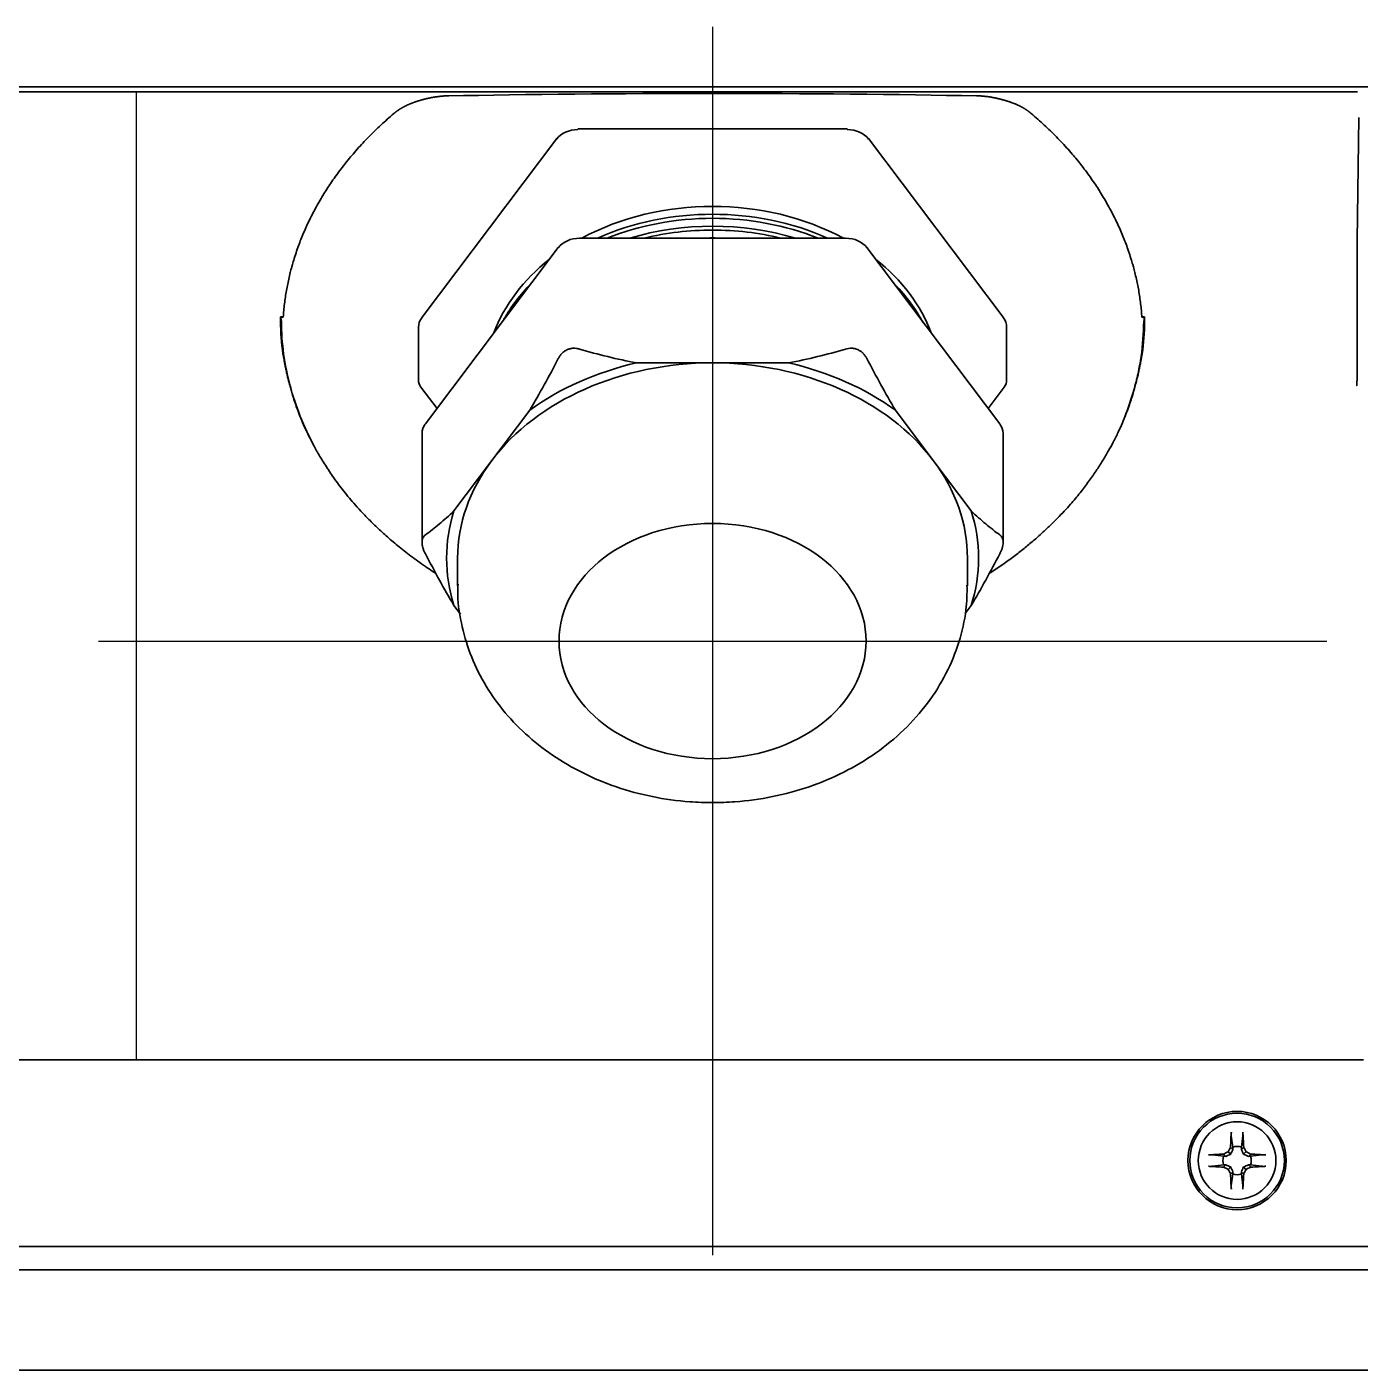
# Model space of a CAD drawing. Header units: inches. Extents: x 90 to 4162, y -443 to 3471.
# Drawn here: x 204.9 to 313.4, y 1241.9 to 1351.2 of the extents above; entities that cross this region are included whole.
import ezdxf

# ---------------------------------------------------------------- set-up
doc = ezdxf.new("R2010")
doc.units = ezdxf.units.IN
doc.layers.add('1', color=7, linetype='Continuous', true_color=0xffffff)

msp = doc.modelspace()

# ---------------------------------------------------------------- linework, layer by layer
at = {"color": 1}
for p, q in [((260.67, 1351.25), (260.67, 1251.25)), ((210.67, 1301.25), (310.67, 1301.25))]:
    msp.add_line(p, q, dxfattribs=at)
msp.add_line((213.78, 1267.24), (213.78, 1345.96))
at = {"layer": '1', "color": 7, "linetype": 'Continuous', "lineweight": 35}
for p, q in [((838.73, 1346.36), (92.01, 1346.36)), ((140.55, 1345.96), (313.18, 1345.96)), ((271.64, 1342.94), (249.7, 1342.94)), ((271.64, 1342.88), (271.64, 1342.94)), ((313.29, 1343.87), (313.15, 1333.85)), ((247.99, 1342.17), (237.02, 1327.62)), ((247.99, 1342.17), (247.97, 1342.12)), ((284.33, 1327.62), (273.36, 1342.17)), ((273.37, 1342.12), (273.36, 1342.17)), ((271.5, 1334.05), (249.85, 1334.05)), ((248.11, 1333.28), (237.29, 1318.92)), ((284.05, 1318.92), (273.23, 1333.28)), ((313.15, 1324.04), (313.15, 1333.85)), ((225.5, 1327.63), (225.5, 1327.26)), ((225.5, 1327.63), (225.72, 1327.63)), ((225.52, 1327.53), (225.5, 1327.63)), ((225.57, 1327.26), (225.52, 1327.53)), ((237.02, 1327.62), (237, 1327.56)), ((284.34, 1327.56), (284.33, 1327.62)), ((295.62, 1327.63), (295.84, 1327.63)), ((295.82, 1327.53), (295.77, 1327.26)), ((295.84, 1327.63), (295.82, 1327.53)), ((295.84, 1327.26), (295.84, 1327.63)), ((236.73, 1326.8), (236.73, 1322.51)), ((284.61, 1322.51), (284.61, 1326.8)), ((260.67, 1323.89), (254.49, 1323.89)), ((266.85, 1323.89), (260.67, 1323.89)), ((236.93, 1321.91), (238.24, 1320.18)), ((283.1, 1320.18), (284.41, 1321.91)), ((245.79, 1320.04), (242.7, 1315.94)), ((278.64, 1315.94), (275.55, 1320.04)), ((237.02, 1318.15), (237.02, 1309.28)), ((284.32, 1309.28), (284.32, 1318.15)), ((242.7, 1315.94), (239.61, 1311.84)), ((281.73, 1311.84), (278.64, 1315.94)), ((239.92, 1308), (239.92, 1305.75)), ((281.42, 1305.75), (281.42, 1308)), ((239.61, 1304.15), (240.14, 1303.45)), ((281.23, 1303.48), (281.73, 1304.15)), ((136.9, 1267.16), (313.67, 1267.16)), ((303.02, 1260.05), (302.9, 1260.97)), ((303.72, 1260.05), (303.84, 1260.97)), ((303.02, 1259.87), (302.84, 1260.06)), ((303.72, 1259.87), (303.91, 1260.06)), ((302.28, 1259.31), (301.36, 1259.42)), ((302.28, 1258.61), (301.36, 1258.49)), ((302.46, 1259.3), (302.27, 1259.49)), ((302.46, 1258.61), (302.27, 1258.42)), ((302.85, 1259.47), (302.65, 1259.68)), ((303.89, 1259.47), (304.09, 1259.68)), ((304.29, 1259.3), (304.48, 1259.49)), ((304.29, 1258.61), (304.48, 1258.42)), ((304.46, 1259.31), (305.38, 1259.42)), ((304.46, 1258.61), (305.38, 1258.49)), ((302.85, 1258.44), (302.65, 1258.24)), ((303.02, 1258.04), (302.84, 1257.85)), ((303.02, 1257.87), (302.9, 1256.94)), ((303.72, 1258.04), (303.91, 1257.85)), ((303.72, 1257.87), (303.84, 1256.94)), ((303.89, 1258.44), (304.09, 1258.24)), ((838.37, 1251.96), (92.37, 1251.96)), ((773.87, 1250.06), (156.87, 1250.06)), ((156.87, 1241.9), (773.87, 1241.9))]:
    msp.add_line(p, q, dxfattribs=at)
for radius in [4, 3.85, 3.16]:
    msp.add_circle((303.37, 1258.96), radius, dxfattribs=at)
for centre, radius, start, end in [((237.73, 1322.51), 1, 180, 217.0045), ((283.61, 1322.51), 1, 322.9955, 0), ((303.37, 1258.96), 1.15, 72.2011, 107.7989), ((303.37, 1258.96), 1.15, 162.2011, 197.7989), ((303.37, 1258.96), 1.15, 342.2011, 17.7989), ((303.37, 1258.96), 1.15, 252.2011, 287.7989)]:
    msp.add_arc(centre, radius, start, end, dxfattribs=at)
for centre, major_axis, ratio, start_param, end_param in [((260.67, 1344.89), (-35, 0), 0.026602, 4.051733, 5.373046), ((249.7, 1341.35), (-2, 0), 0.766044, 4.712389, 5.759587), ((271.64, 1341.35), (-2, 0), 0.766044, 3.665191, 4.712389), ((260.67, 1322.46), (18.5, 0), 0.766044, 0.957499, 2.184192), ((260.67, 1321.82), (18.5, 0), 0.766044, 1.041438, 2.100155), ((260.67, 1321.49), (18.5, 0), 0.766044, 1.570796, 2.053522), ((260.67, 1320.85), (18.5, 0), 0.766044, 1.197536, 1.944057), ((260.67, 1321.49), (18.5, 0), 0.766044, 1.088071, 1.570796), ((249.85, 1332.51), (-2, 0), 0.766044, 4.71239, 5.759585), ((260.67, 1320.53), (18.5, 0), 0.766044, 1.570796, 1.876022), ((260.67, 1319.89), (18.5, 0), 0.766044, 1.529857, 1.611833), ((260.67, 1320.53), (18.5, 0), 0.766044, 1.265571, 1.570796), ((271.5, 1332.51), (-2, 0), 0.766044, 3.665193, 4.712388), ((260.67, 1322.46), (18.5, 0), 0.766044, 2.371117, 2.864936), ((260.67, 1322.46), (18.5, 0), 0.766044, 0.276755, 0.770574), ((260.67, 1321.82), (18.5, 0), 0.766044, 2.494228, 2.73348), ((260.67, 1321.82), (18.5, 0), 0.766044, 0.388478, 0.639216), ((238.73, 1326.8), (-2, 0), 0.766044, 5.759587, 6.283185), ((282.61, 1326.8), (-2, 0), 0.766044, 3.141593, 3.665191), ((260.67, 1308), (20.75, 0), 0.766044, 1.570796, 2.617994), ((260.67, 1308), (21.65, 0), 0.766044, 1.860245, 2.328545), ((260.67, 1308), (20.75, 0), 0.766044, 0.523599, 1.570796), ((260.67, 1308), (21.65, 0), 0.766044, 0.813047, 1.281348), ((239.02, 1318.15), (-2, 0), 0.766044, 5.759588, 6.283185), ((282.32, 1318.15), (2, 0), 0.766044, 0, 0.523597), ((260.67, 1308), (20.75, 0), 0.766044, 2.617994, 3.141593), ((260.67, 1308), (20.75, 0), 0.766044, 0, 0.523599), ((260.67, 1308), (21.65, 0), 0.766044, 2.907442, 3.375743), ((260.67, 1308), (21.65, 0), 0.766044, 6.049035, 6.517336), ((303.07, 1258.96), (0.07, 3.73), 0.072244, 0.900133, 1.272854), ((303.67, 1258.96), (0.07, -3.73), 0.072244, 1.868738, 2.24146), ((302.82, 1259.22), (1.56, 3.34), 0.094201, 1.359315, 1.476181), ((303.93, 1259.22), (1.56, -3.34), 0.094201, 1.665412, 1.782277), ((303.37, 1259.25), (3.73, 0.07), 0.072244, 1.868738, 2.24146), ((303.11, 1259.51), (3.34, 1.56), 0.094201, 1.665412, 1.782277), ((303.63, 1259.51), (3.34, -1.56), 0.094201, 1.359315, 1.476181), ((303.38, 1259.25), (3.73, -0.07), 0.072244, 0.900133, 1.272854), ((303.37, 1258.66), (-3.73, 0.07), 0.072244, 0.900133, 1.272854), ((303.11, 1258.4), (-3.34, 1.56), 0.094201, 1.359315, 1.476181), ((302.82, 1258.7), (-1.56, 3.34), 0.094201, 1.665412, 1.782277), ((303.07, 1258.95), (-0.07, 3.73), 0.072244, 1.868738, 2.24146), ((303.67, 1258.95), (-0.07, -3.73), 0.072244, 0.900133, 1.272854), ((303.93, 1258.7), (-1.56, -3.34), 0.094201, 1.359315, 1.476181), ((303.63, 1258.4), (-3.34, -1.56), 0.094201, 1.665412, 1.782277), ((303.38, 1258.66), (-3.73, -0.07), 0.072244, 1.868738, 2.24146)]:
    msp.add_ellipse(centre, major_axis=major_axis, ratio=ratio, start_param=start_param, end_param=end_param, dxfattribs=at)
msp.add_ellipse((260.67, 1301.25), major_axis=(12.5, 0), ratio=0.766044, dxfattribs=at)
for points, knots in [([(234.73, 1344.19), (234.74, 1344.2), (234.76, 1344.22), (234.78, 1344.24), (234.81, 1344.26), (234.83, 1344.28), (234.86, 1344.3), (234.88, 1344.32), (234.91, 1344.34), (234.94, 1344.36), (234.96, 1344.38), (234.99, 1344.4), (235.02, 1344.42), (235.04, 1344.43), (235.07, 1344.45), (235.1, 1344.47), (235.13, 1344.49), (235.15, 1344.51), (235.18, 1344.53), (235.21, 1344.55), (235.24, 1344.57), (235.27, 1344.58), (235.3, 1344.6), (235.33, 1344.62), (235.36, 1344.64), (235.39, 1344.65), (235.42, 1344.67), (235.45, 1344.69), (235.48, 1344.71), (235.51, 1344.72), (235.54, 1344.74), (235.58, 1344.76), (235.61, 1344.77), (235.64, 1344.79), (235.67, 1344.81), (235.71, 1344.82), (235.74, 1344.84), (235.77, 1344.85), (235.8, 1344.87), (235.84, 1344.89), (235.87, 1344.9), (235.91, 1344.92), (235.94, 1344.93), (235.97, 1344.95), (236.01, 1344.96), (236.04, 1344.98), (236.08, 1344.99), (236.12, 1345.01), (236.15, 1345.02), (236.19, 1345.03), (236.22, 1345.05), (236.26, 1345.06), (236.28, 1345.07), (236.3, 1345.07)], [0, 0, 0, 0, 0.017555, 0.035187, 0.052894, 0.070679, 0.08854, 0.106479, 0.124496, 0.142592, 0.160767, 0.17902, 0.197354, 0.215767, 0.234261, 0.252836, 0.271492, 0.29023, 0.309049, 0.327951, 0.346936, 0.366003, 0.385154, 0.404388, 0.423707, 0.44311, 0.462598, 0.48217, 0.501829, 0.521572, 0.541402, 0.561318, 0.581321, 0.60141, 0.621587, 0.641852, 0.662204, 0.682644, 0.703172, 0.72379, 0.744496, 0.765291, 0.786176, 0.80715, 0.828215, 0.849369, 0.870614, 0.89195, 0.913377, 0.934896, 0.956505, 0.978207, 1, 1, 1, 1]), ([(236.3, 1345.07), (236.31, 1345.08), (236.34, 1345.09), (236.39, 1345.11), (236.43, 1345.12), (236.48, 1345.14), (236.53, 1345.16), (236.57, 1345.17), (236.62, 1345.19), (236.67, 1345.2), (236.71, 1345.22), (236.76, 1345.23), (236.8, 1345.24), (236.85, 1345.26), (236.9, 1345.27), (236.94, 1345.29), (236.99, 1345.3), (237.04, 1345.31), (237.08, 1345.32), (237.13, 1345.34), (237.18, 1345.35), (237.22, 1345.36), (237.27, 1345.37), (237.32, 1345.38), (237.36, 1345.4), (237.41, 1345.41), (237.46, 1345.42), (237.51, 1345.43), (237.55, 1345.44), (237.6, 1345.45), (237.65, 1345.46), (237.69, 1345.47), (237.75, 1345.48), (237.8, 1345.49), (237.86, 1345.5), (237.92, 1345.51), (237.98, 1345.52), (238.04, 1345.53), (238.1, 1345.54), (238.16, 1345.55), (238.21, 1345.55), (238.27, 1345.56), (238.32, 1345.57), (238.37, 1345.58), (238.43, 1345.58), (238.48, 1345.59), (238.53, 1345.59), (238.58, 1345.6), (238.63, 1345.6), (238.68, 1345.61), (238.73, 1345.61), (238.77, 1345.62), (238.82, 1345.62), (238.86, 1345.62), (238.91, 1345.62), (238.94, 1345.62), (238.95, 1345.62)], [0, 0, 0, 0, 0.016857, 0.033725, 0.050604, 0.067494, 0.084394, 0.101306, 0.118228, 0.135162, 0.152106, 0.169061, 0.186027, 0.203004, 0.219992, 0.236991, 0.254001, 0.271022, 0.288054, 0.305096, 0.32215, 0.339214, 0.35629, 0.373376, 0.390474, 0.407582, 0.424701, 0.441831, 0.458973, 0.476125, 0.493288, 0.510462, 0.527648, 0.550154, 0.572472, 0.594602, 0.616547, 0.638308, 0.659884, 0.681279, 0.702493, 0.723527, 0.744383, 0.765063, 0.785567, 0.805898, 0.826056, 0.846043, 0.865862, 0.885513, 0.904998, 0.924319, 0.943478, 0.962477, 0.981317, 1, 1, 1, 1]), ([(239.2, 1345.62), (239.19, 1345.62), (239.17, 1345.62), (239.14, 1345.62), (239.12, 1345.62), (239.09, 1345.62), (239.07, 1345.62), (239.04, 1345.62), (239.02, 1345.62), (239, 1345.62), (238.97, 1345.62), (238.96, 1345.62), (238.95, 1345.62)], [0, 0, 0, 0, 0.113118, 0.22333, 0.330633, 0.435022, 0.536494, 0.635045, 0.730672, 0.823375, 0.913151, 1, 1, 1, 1]), ([(282.39, 1345.62), (282.38, 1345.62), (282.36, 1345.62), (282.33, 1345.62), (282.31, 1345.62), (282.28, 1345.63), (282.25, 1345.63), (282.22, 1345.63), (282.2, 1345.63), (282.17, 1345.63), (282.16, 1345.63), (282.15, 1345.63)], [0, 0, 0, 0, 0.119493, 0.236892, 0.352196, 0.465404, 0.576517, 0.685532, 0.792451, 0.897274, 1, 1, 1, 1]), ([(282.39, 1345.62), (282.4, 1345.62), (282.41, 1345.62), (282.44, 1345.62), (282.46, 1345.62), (282.48, 1345.62), (282.51, 1345.62), (282.53, 1345.62), (282.55, 1345.62), (282.58, 1345.61), (282.6, 1345.61), (282.63, 1345.61), (282.66, 1345.61), (282.68, 1345.61), (282.71, 1345.61), (282.74, 1345.6), (282.76, 1345.6), (282.79, 1345.6), (282.82, 1345.59), (282.85, 1345.59), (282.88, 1345.59), (282.91, 1345.59), (282.94, 1345.58), (282.97, 1345.58), (283, 1345.57), (283.03, 1345.57), (283.07, 1345.57), (283.1, 1345.56), (283.13, 1345.56), (283.17, 1345.55), (283.2, 1345.55), (283.23, 1345.54), (283.27, 1345.54), (283.3, 1345.53), (283.34, 1345.52), (283.38, 1345.52), (283.41, 1345.51), (283.45, 1345.5), (283.49, 1345.5), (283.53, 1345.49), (283.56, 1345.48), (283.62, 1345.47), (283.69, 1345.46), (283.77, 1345.44), (283.85, 1345.42), (283.94, 1345.4), (284.02, 1345.38), (284.1, 1345.36), (284.19, 1345.34), (284.27, 1345.32), (284.36, 1345.29), (284.44, 1345.27), (284.53, 1345.24), (284.61, 1345.22), (284.7, 1345.19), (284.79, 1345.16), (284.87, 1345.13), (284.96, 1345.1), (285.02, 1345.08), (285.05, 1345.07)], [0, 0, 0, 0, 0.009312, 0.018748, 0.028308, 0.037992, 0.047801, 0.057735, 0.067795, 0.077981, 0.088293, 0.098732, 0.109297, 0.11999, 0.130811, 0.141759, 0.152835, 0.164039, 0.175372, 0.186834, 0.198425, 0.210145, 0.221994, 0.233973, 0.246083, 0.258322, 0.270691, 0.283191, 0.295822, 0.308583, 0.321476, 0.334499, 0.347654, 0.360941, 0.374359, 0.387909, 0.40159, 0.415404, 0.42935, 0.443428, 0.457639, 0.471983, 0.502577, 0.533229, 0.56394, 0.594708, 0.625534, 0.656419, 0.687362, 0.718362, 0.749422, 0.780539, 0.811715, 0.842949, 0.874242, 0.905594, 0.937004, 0.968473, 1, 1, 1, 1]), ([(285.05, 1345.07), (285.06, 1345.07), (285.08, 1345.06), (285.12, 1345.05), (285.15, 1345.03), (285.19, 1345.02), (285.22, 1345.01), (285.25, 1344.99), (285.29, 1344.98), (285.32, 1344.97), (285.36, 1344.95), (285.39, 1344.94), (285.42, 1344.92), (285.46, 1344.91), (285.49, 1344.89), (285.52, 1344.88), (285.55, 1344.86), (285.58, 1344.85), (285.62, 1344.83), (285.65, 1344.82), (285.68, 1344.8), (285.71, 1344.79), (285.74, 1344.77), (285.77, 1344.75), (285.8, 1344.74), (285.83, 1344.72), (285.86, 1344.71), (285.89, 1344.69), (285.92, 1344.67), (285.95, 1344.66), (285.98, 1344.64), (286.01, 1344.62), (286.04, 1344.6), (286.07, 1344.59), (286.1, 1344.57), (286.12, 1344.55), (286.15, 1344.53), (286.18, 1344.52), (286.21, 1344.5), (286.23, 1344.48), (286.26, 1344.46), (286.29, 1344.44), (286.31, 1344.43), (286.34, 1344.41), (286.36, 1344.39), (286.39, 1344.37), (286.42, 1344.35), (286.44, 1344.33), (286.47, 1344.31), (286.49, 1344.29), (286.52, 1344.27), (286.54, 1344.25), (286.56, 1344.23), (286.59, 1344.21), (286.6, 1344.2), (286.61, 1344.19)], [0, 0, 0, 0, 0.020973, 0.041861, 0.062664, 0.083382, 0.104016, 0.124565, 0.145031, 0.165412, 0.18571, 0.205924, 0.226055, 0.246103, 0.266068, 0.285951, 0.305752, 0.325471, 0.345108, 0.364663, 0.384137, 0.403531, 0.422843, 0.442075, 0.461227, 0.4803, 0.499292, 0.518205, 0.537039, 0.555795, 0.574471, 0.59307, 0.611591, 0.630034, 0.6484, 0.666689, 0.684901, 0.703038, 0.721098, 0.739082, 0.756991, 0.774825, 0.792584, 0.810269, 0.82788, 0.845417, 0.862881, 0.880273, 0.897591, 0.914838, 0.932012, 0.949115, 0.966147, 0.983109, 1, 1, 1, 1]), ([(228.24, 1317.1), (227.39, 1318.69), (226.73, 1320.35), (225.82, 1323.74), (225.58, 1325.49), (225.57, 1327.26)], [0, 0, 0, 0, 0.495523, 0.495523, 1, 1, 1, 1]), ([(295.77, 1327.26), (295.76, 1326.3), (295.69, 1325.35), (295.49, 1323.95), (295.36, 1323.26), (295.2, 1322.57), (295.09, 1322.12), (295.03, 1321.89), (294.83, 1321.21), (294.69, 1320.76), (294.46, 1320.1), (294.37, 1319.88), (294.25, 1319.56), (294.21, 1319.46), (294.17, 1319.36)], [0, 0, 0, 0, 0.348554, 0.348554, 0.52283, 0.609969, 0.609969, 0.697107, 0.697107, 0.871384, 0.871384, 0.958522, 0.958522, 1, 1, 1, 1]), ([(225.69, 1324.64), (225.69, 1324.64), (225.69, 1324.63), (225.69, 1324.63), (225.69, 1324.63), (225.69, 1324.63), (225.69, 1324.63), (225.69, 1324.63), (225.69, 1324.62), (225.7, 1324.62), (225.7, 1324.62), (225.7, 1324.61), (225.7, 1324.61), (225.7, 1324.61), (225.7, 1324.6), (225.7, 1324.6), (225.7, 1324.59), (225.7, 1324.59), (225.71, 1324.58), (225.71, 1324.58), (225.71, 1324.57), (225.71, 1324.57), (225.71, 1324.56), (225.71, 1324.55), (225.71, 1324.55), (225.72, 1324.54), (225.72, 1324.53), (225.72, 1324.53), (225.72, 1324.52), (225.72, 1324.51), (225.72, 1324.5), (225.73, 1324.5), (225.73, 1324.49), (225.73, 1324.48), (225.73, 1324.47), (225.73, 1324.46), (225.73, 1324.45), (225.74, 1324.44), (225.74, 1324.43), (225.74, 1324.42), (225.74, 1324.41), (225.74, 1324.4), (225.75, 1324.39), (225.75, 1324.38), (225.75, 1324.37), (225.75, 1324.36), (225.75, 1324.35), (225.76, 1324.33), (225.76, 1324.32), (225.76, 1324.31), (225.76, 1324.3), (225.77, 1324.28), (225.77, 1324.27), (225.77, 1324.26), (225.78, 1324.19), (225.81, 1324.04), (225.86, 1323.78), (225.92, 1323.47), (225.99, 1323.15), (226.06, 1322.82), (226.14, 1322.51), (226.22, 1322.16), (226.33, 1321.78), (226.45, 1321.36), (226.6, 1320.88), (226.79, 1320.33), (227.02, 1319.71), (227.3, 1319.02), (227.64, 1318.27), (228.04, 1317.46), (228.51, 1316.59), (229.08, 1315.65), (229.75, 1314.64), (230.55, 1313.56), (231.32, 1312.62), (232.05, 1311.8), (232.71, 1311.12), (233.47, 1310.38), (234.33, 1309.6), (235.3, 1308.78), (236.4, 1307.94), (237.35, 1307.28), (237.94, 1306.89), (238.11, 1306.78)], [0, 0, 0, 0, 0.001377, 0.002749, 0.004117, 0.005482, 0.006843, 0.0082, 0.009553, 0.010902, 0.012248, 0.01359, 0.014928, 0.016263, 0.017595, 0.018923, 0.020247, 0.021569, 0.022887, 0.024202, 0.025514, 0.026822, 0.028128, 0.029431, 0.03073, 0.032027, 0.033321, 0.034612, 0.035901, 0.037187, 0.03847, 0.039751, 0.041029, 0.042305, 0.043579, 0.04485, 0.046119, 0.047386, 0.04865, 0.049913, 0.051174, 0.052432, 0.053689, 0.054944, 0.056198, 0.057449, 0.058699, 0.059948, 0.061195, 0.06244, 0.063685, 0.064927, 0.066169, 0.067409, 0.068649, 0.085284, 0.103129, 0.122286, 0.142836, 0.157651, 0.173853, 0.191456, 0.210475, 0.230919, 0.252796, 0.279229, 0.308727, 0.34129, 0.376915, 0.415592, 0.456962, 0.502664, 0.552699, 0.607075, 0.665805, 0.699418, 0.73666, 0.777593, 0.822289, 0.870655, 0.922456, 0.97756, 1, 1, 1, 1]), ([(245.79, 1320.04), (246.19, 1320.72), (246.58, 1321.41), (247.36, 1322.81), (247.74, 1323.53), (248.11, 1324.25)], [0, 0, 0, 0, 0.5, 0.5, 1, 1, 1, 1]), ([(249.85, 1325.02), (249.76, 1325.04), (249.68, 1325.06), (249.51, 1325.08), (249.43, 1325.09), (249.32, 1325.08), (249.3, 1325.08), (249.26, 1325.08), (249.19, 1325.07), (249.13, 1325.06), (249.01, 1325.03), (248.93, 1325.01), (248.83, 1324.96), (248.81, 1324.95), (248.77, 1324.93), (248.71, 1324.9), (248.62, 1324.85), (248.55, 1324.79), (248.5, 1324.75), (248.49, 1324.74), (248.45, 1324.71), (248.44, 1324.69), (248.36, 1324.62), (248.3, 1324.55), (248.2, 1324.41), (248.16, 1324.33), (248.11, 1324.25)], [0, 0, 0, 0, 0.125, 0.125, 0.25, 0.25, 0.28125, 0.28125, 0.3125, 0.375, 0.375, 0.5, 0.5, 0.53125, 0.53125, 0.5625, 0.625, 0.6875, 0.6875, 0.71875, 0.71875, 0.75, 0.75, 0.875, 0.875, 1, 1, 1, 1]), ([(254.49, 1323.89), (253.69, 1324.04), (252.91, 1324.21), (251.36, 1324.59), (250.6, 1324.79), (249.85, 1325.02)], [0, 0, 0, 0, 0.5, 0.5, 1, 1, 1, 1]), ([(266.85, 1323.89), (267.65, 1324.04), (268.43, 1324.21), (269.98, 1324.59), (270.74, 1324.79), (271.5, 1325.02)], [0, 0, 0, 0, 0.5, 0.5, 1, 1, 1, 1]), ([(273.23, 1324.25), (273.19, 1324.33), (273.14, 1324.41), (273.04, 1324.55), (272.98, 1324.62), (272.9, 1324.69), (272.89, 1324.71), (272.86, 1324.74), (272.81, 1324.78), (272.76, 1324.82), (272.65, 1324.89), (272.58, 1324.94), (272.48, 1324.98), (272.46, 1324.99), (272.42, 1325), (272.36, 1325.03), (272.25, 1325.05), (272.17, 1325.07), (272.11, 1325.08), (272.09, 1325.08), (272.04, 1325.08), (272.02, 1325.08), (271.92, 1325.09), (271.83, 1325.08), (271.66, 1325.06), (271.58, 1325.04), (271.5, 1325.02)], [0, 0, 0, 0, 0.125, 0.125, 0.25, 0.25, 0.28125, 0.28125, 0.3125, 0.375, 0.375, 0.5, 0.5, 0.53125, 0.53125, 0.5625, 0.625, 0.6875, 0.6875, 0.71875, 0.71875, 0.75, 0.75, 0.875, 0.875, 1, 1, 1, 1]), ([(273.23, 1324.25), (273.61, 1323.53), (273.99, 1322.81), (274.76, 1321.41), (275.15, 1320.72), (275.55, 1320.04)], [0, 0, 0, 0, 0.5, 0.5, 1, 1, 1, 1]), ([(283.21, 1306.77), (283.25, 1306.79), (283.61, 1307.03), (284.28, 1307.48), (285.19, 1308.13), (286.02, 1308.77), (286.79, 1309.41), (287.5, 1310.04), (288.15, 1310.65), (288.75, 1311.24), (289.3, 1311.82), (289.92, 1312.5), (290.59, 1313.3), (291.28, 1314.21), (291.89, 1315.08), (292.42, 1315.91), (292.88, 1316.69), (293.31, 1317.46), (293.69, 1318.23), (294.03, 1318.99), (294.31, 1319.69), (294.55, 1320.31), (294.74, 1320.89), (294.91, 1321.42), (295.05, 1321.91), (295.17, 1322.36), (295.26, 1322.75), (295.35, 1323.12), (295.42, 1323.46), (295.48, 1323.77), (295.53, 1324.04), (295.56, 1324.19), (295.57, 1324.27), (295.58, 1324.29), (295.58, 1324.32), (295.59, 1324.34), (295.59, 1324.37), (295.6, 1324.39), (295.6, 1324.41), (295.6, 1324.43), (295.61, 1324.45), (295.61, 1324.47), (295.62, 1324.49), (295.62, 1324.5), (295.62, 1324.52), (295.63, 1324.53), (295.63, 1324.55), (295.63, 1324.56), (295.63, 1324.57), (295.64, 1324.58), (295.64, 1324.59), (295.64, 1324.6), (295.64, 1324.61), (295.65, 1324.62), (295.65, 1324.62), (295.65, 1324.63), (295.65, 1324.63), (295.65, 1324.63), (295.65, 1324.63)], [0, 0, 0, 0, 0.004725, 0.047919, 0.0893, 0.128931, 0.166838, 0.20303, 0.237514, 0.270295, 0.301376, 0.330757, 0.379717, 0.425923, 0.469337, 0.509931, 0.547691, 0.582615, 0.621839, 0.657803, 0.690564, 0.720096, 0.74633, 0.77255, 0.796703, 0.818791, 0.838838, 0.85688, 0.877549, 0.896796, 0.914712, 0.931407, 0.933935, 0.936467, 0.939005, 0.941548, 0.944098, 0.946654, 0.949218, 0.95179, 0.95437, 0.956959, 0.959558, 0.962167, 0.964786, 0.967416, 0.970057, 0.97271, 0.975376, 0.978054, 0.980746, 0.983452, 0.986172, 0.988906, 0.991656, 0.994421, 0.997202, 1, 1, 1, 1]), ([(239.61, 1311.84), (239.21, 1311.46), (238.82, 1311.11), (238.05, 1310.46), (237.67, 1310.16), (237.29, 1309.89)], [0, 0, 0, 0, 0.5, 0.5, 1, 1, 1, 1]), ([(284.05, 1309.89), (283.68, 1310.16), (283.3, 1310.46), (282.52, 1311.11), (282.13, 1311.46), (281.73, 1311.84)], [0, 0, 0, 0, 0.5, 0.5, 1, 1, 1, 1]), ([(237.29, 1309.89), (237.25, 1309.86), (237.21, 1309.82), (237.14, 1309.74), (237.12, 1309.7), (237.09, 1309.63), (237.08, 1309.62), (237.07, 1309.59), (237.06, 1309.55), (237.04, 1309.51), (237.03, 1309.42), (237.02, 1309.35), (237.02, 1309.26), (237.02, 1309.25), (237.02, 1309.21), (237.03, 1309.16), (237.04, 1309.06), (237.05, 1308.99), (237.07, 1308.93), (237.07, 1308.91), (237.08, 1308.87), (237.09, 1308.85), (237.12, 1308.75), (237.14, 1308.67), (237.21, 1308.52), (237.25, 1308.44), (237.29, 1308.36)], [0, 0, 0, 0, 0.125, 0.125, 0.25, 0.25, 0.28125, 0.28125, 0.3125, 0.375, 0.375, 0.5, 0.5, 0.53125, 0.53125, 0.5625, 0.625, 0.6875, 0.6875, 0.71875, 0.71875, 0.75, 0.75, 0.875, 0.875, 1, 1, 1, 1]), ([(284.05, 1308.36), (284.1, 1308.44), (284.13, 1308.52), (284.2, 1308.67), (284.23, 1308.75), (284.26, 1308.85), (284.26, 1308.87), (284.27, 1308.91), (284.29, 1308.97), (284.3, 1309.03), (284.32, 1309.14), (284.32, 1309.21), (284.32, 1309.3), (284.32, 1309.32), (284.32, 1309.35), (284.32, 1309.4), (284.31, 1309.48), (284.29, 1309.54), (284.28, 1309.58), (284.27, 1309.59), (284.26, 1309.62), (284.26, 1309.63), (284.23, 1309.7), (284.2, 1309.74), (284.13, 1309.82), (284.1, 1309.86), (284.05, 1309.89)], [0, 0, 0, 0, 0.125, 0.125, 0.25, 0.25, 0.28125, 0.28125, 0.3125, 0.375, 0.375, 0.5, 0.5, 0.53125, 0.53125, 0.5625, 0.625, 0.6875, 0.6875, 0.71875, 0.71875, 0.75, 0.75, 0.875, 0.875, 1, 1, 1, 1]), ([(239.61, 1304.15), (239.21, 1304.82), (238.82, 1305.51), (238.05, 1306.92), (237.67, 1307.63), (237.29, 1308.36)], [0, 0, 0, 0, 0.5, 0.5, 1, 1, 1, 1]), ([(281.73, 1304.15), (282.13, 1304.82), (282.52, 1305.51), (283.3, 1306.92), (283.68, 1307.63), (284.05, 1308.36)], [0, 0, 0, 0, 0.5, 0.5, 1, 1, 1, 1]), ([(239.96, 1305.88), (239.94, 1305.69), (239.88, 1304.64), (240.17, 1302.72), (240.87, 1300.21), (242.01, 1297.83), (243.53, 1295.63), (245.41, 1293.64), (247.61, 1291.91), (250.1, 1290.45), (252.84, 1289.31), (255.76, 1288.52), (258.41, 1288.16), (260.05, 1288.1), (260.67, 1288.1)], [0, 0, 0, 0, 0.018816, 0.108231, 0.197084, 0.286035, 0.375753, 0.466742, 0.559257, 0.653266, 0.748509, 0.844639, 0.941368, 1, 1, 1, 1]), ([(260.67, 1288.1), (261.28, 1288.1), (262.92, 1288.16), (265.58, 1288.52), (268.57, 1289.33), (271.39, 1290.52), (273.99, 1292.07), (276.29, 1293.96), (278.22, 1296.14), (279.74, 1298.55), (280.78, 1301.11), (281.34, 1303.56), (281.4, 1305.13), (281.38, 1305.81)], [0, 0, 0, 0, 0.057699, 0.155537, 0.253871, 0.352602, 0.451502, 0.550122, 0.647824, 0.743974, 0.838178, 0.93042, 1, 1, 1, 1]), ([(302.9, 1260.97), (302.9, 1260.98), (302.9, 1260.98), (302.9, 1261), (302.9, 1261), (302.9, 1261.02), (302.9, 1261.03), (302.9, 1261.04), (302.9, 1261.05), (302.9, 1261.06), (302.9, 1261.08), (302.9, 1261.09), (302.9, 1261.12), (302.9, 1261.12), (302.9, 1261.14), (302.9, 1261.16), (302.9, 1261.17), (302.9, 1261.19), (302.9, 1261.19), (302.9, 1261.22), (302.9, 1261.23), (302.9, 1261.26), (302.9, 1261.27), (302.9, 1261.28)], [0, 0, 0, 0, 0.125, 0.125, 0.1875, 0.1875, 0.25, 0.3125, 0.3125, 0.375, 0.375, 0.5, 0.5, 0.5625, 0.5625, 0.625, 0.6875, 0.6875, 0.75, 0.75, 0.875, 0.875, 1, 1, 1, 1]), ([(303.84, 1261.28), (303.84, 1261.27), (303.84, 1261.26), (303.84, 1261.23), (303.84, 1261.22), (303.84, 1261.19), (303.84, 1261.17), (303.84, 1261.15), (303.84, 1261.14), (303.84, 1261.12), (303.84, 1261.11), (303.84, 1261.1), (303.84, 1261.08), (303.84, 1261.07), (303.84, 1261.05), (303.84, 1261.04), (303.84, 1261.02), (303.84, 1261.02), (303.84, 1261), (303.84, 1260.99), (303.84, 1260.98), (303.84, 1260.98), (303.84, 1260.97), (303.84, 1260.97)], [0, 0, 0, 0, 0.125, 0.125, 0.25, 0.25, 0.375, 0.375, 0.4375, 0.4375, 0.5, 0.5625, 0.5625, 0.625, 0.625, 0.75, 0.75, 0.8125, 0.8125, 0.875, 0.9375, 0.9375, 1, 1, 1, 1]), ([(303.02, 1259.87), (303, 1259.81), (302.97, 1259.74), (302.91, 1259.61), (302.88, 1259.54), (302.85, 1259.47)], [0, 0, 0, 0, 0.5, 0.5, 1, 1, 1, 1]), ([(303.89, 1259.47), (303.86, 1259.54), (303.83, 1259.61), (303.77, 1259.74), (303.75, 1259.81), (303.72, 1259.87)], [0, 0, 0, 0, 0.5, 0.5, 1, 1, 1, 1]), ([(301.05, 1259.42), (301.06, 1259.42), (301.07, 1259.43), (301.1, 1259.43), (301.11, 1259.43), (301.14, 1259.43), (301.16, 1259.43), (301.18, 1259.43), (301.19, 1259.43), (301.2, 1259.43), (301.22, 1259.43), (301.23, 1259.43), (301.25, 1259.43), (301.25, 1259.43), (301.28, 1259.43), (301.29, 1259.43), (301.31, 1259.43), (301.31, 1259.43), (301.32, 1259.43), (301.33, 1259.43), (301.34, 1259.43), (301.35, 1259.43), (301.36, 1259.42), (301.36, 1259.42)], [0, 0, 0, 0, 0.125, 0.125, 0.25, 0.25, 0.375, 0.375, 0.4375, 0.4375, 0.5, 0.5625, 0.5625, 0.625, 0.625, 0.75, 0.75, 0.8125, 0.8125, 0.875, 0.9375, 0.9375, 1, 1, 1, 1]), ([(302.85, 1259.47), (302.78, 1259.44), (302.72, 1259.42), (302.59, 1259.36), (302.52, 1259.33), (302.46, 1259.3)], [0, 0, 0, 0, 0.5, 0.5, 1, 1, 1, 1]), ([(302.46, 1258.61), (302.52, 1258.58), (302.59, 1258.55), (302.72, 1258.5), (302.78, 1258.47), (302.85, 1258.44)], [0, 0, 0, 0, 0.5, 0.5, 1, 1, 1, 1]), ([(304.29, 1259.3), (304.22, 1259.33), (304.16, 1259.36), (304.02, 1259.42), (303.96, 1259.44), (303.89, 1259.47)], [0, 0, 0, 0, 0.5, 0.5, 1, 1, 1, 1]), ([(303.89, 1258.44), (303.96, 1258.47), (304.02, 1258.5), (304.16, 1258.55), (304.22, 1258.58), (304.29, 1258.61)], [0, 0, 0, 0, 0.5, 0.5, 1, 1, 1, 1]), ([(305.38, 1259.42), (305.39, 1259.43), (305.4, 1259.43), (305.41, 1259.43), (305.42, 1259.43), (305.43, 1259.43), (305.44, 1259.43), (305.45, 1259.43), (305.47, 1259.43), (305.47, 1259.43), (305.5, 1259.43), (305.51, 1259.43), (305.53, 1259.43), (305.54, 1259.43), (305.55, 1259.43), (305.57, 1259.43), (305.59, 1259.43), (305.6, 1259.43), (305.61, 1259.43), (305.63, 1259.43), (305.64, 1259.43), (305.67, 1259.43), (305.68, 1259.42), (305.7, 1259.42)], [0, 0, 0, 0, 0.125, 0.125, 0.1875, 0.1875, 0.25, 0.3125, 0.3125, 0.375, 0.375, 0.5, 0.5, 0.5625, 0.5625, 0.625, 0.6875, 0.6875, 0.75, 0.75, 0.875, 0.875, 1, 1, 1, 1]), ([(301.36, 1258.49), (301.35, 1258.49), (301.34, 1258.49), (301.33, 1258.49), (301.32, 1258.49), (301.31, 1258.49), (301.3, 1258.48), (301.29, 1258.48), (301.28, 1258.48), (301.27, 1258.48), (301.25, 1258.48), (301.23, 1258.48), (301.21, 1258.48), (301.2, 1258.48), (301.19, 1258.48), (301.17, 1258.48), (301.16, 1258.48), (301.14, 1258.48), (301.13, 1258.48), (301.11, 1258.49), (301.1, 1258.49), (301.07, 1258.49), (301.06, 1258.49), (301.05, 1258.49)], [0, 0, 0, 0, 0.125, 0.125, 0.1875, 0.1875, 0.25, 0.3125, 0.3125, 0.375, 0.375, 0.5, 0.5, 0.5625, 0.5625, 0.625, 0.6875, 0.6875, 0.75, 0.75, 0.875, 0.875, 1, 1, 1, 1]), ([(302.85, 1258.44), (302.88, 1258.37), (302.91, 1258.3), (302.97, 1258.17), (303, 1258.11), (303.02, 1258.04)], [0, 0, 0, 0, 0.5, 0.5, 1, 1, 1, 1]), ([(303.72, 1258.04), (303.75, 1258.11), (303.77, 1258.17), (303.83, 1258.3), (303.86, 1258.37), (303.89, 1258.44)], [0, 0, 0, 0, 0.5, 0.5, 1, 1, 1, 1]), ([(305.7, 1258.49), (305.68, 1258.49), (305.67, 1258.49), (305.64, 1258.49), (305.63, 1258.49), (305.6, 1258.48), (305.59, 1258.48), (305.56, 1258.48), (305.55, 1258.48), (305.54, 1258.48), (305.52, 1258.48), (305.51, 1258.48), (305.5, 1258.48), (305.49, 1258.48), (305.47, 1258.48), (305.45, 1258.48), (305.44, 1258.48), (305.43, 1258.49), (305.42, 1258.49), (305.41, 1258.49), (305.4, 1258.49), (305.39, 1258.49), (305.39, 1258.49), (305.38, 1258.49)], [0, 0, 0, 0, 0.125, 0.125, 0.25, 0.25, 0.375, 0.375, 0.4375, 0.4375, 0.5, 0.5625, 0.5625, 0.625, 0.625, 0.75, 0.75, 0.8125, 0.8125, 0.875, 0.9375, 0.9375, 1, 1, 1, 1]), ([(302.9, 1256.63), (302.9, 1256.64), (302.9, 1256.66), (302.9, 1256.68), (302.9, 1256.7), (302.9, 1256.73), (302.9, 1256.74), (302.9, 1256.77), (302.9, 1256.77), (302.9, 1256.79), (302.9, 1256.8), (302.9, 1256.82), (302.9, 1256.83), (302.9, 1256.84), (302.9, 1256.86), (302.9, 1256.87), (302.9, 1256.89), (302.9, 1256.9), (302.9, 1256.91), (302.9, 1256.92), (302.9, 1256.93), (302.9, 1256.94), (302.9, 1256.94), (302.9, 1256.94)], [0, 0, 0, 0, 0.125, 0.125, 0.25, 0.25, 0.375, 0.375, 0.4375, 0.4375, 0.5, 0.5625, 0.5625, 0.625, 0.625, 0.75, 0.75, 0.8125, 0.8125, 0.875, 0.9375, 0.9375, 1, 1, 1, 1]), ([(303.84, 1256.94), (303.84, 1256.94), (303.84, 1256.93), (303.84, 1256.91), (303.84, 1256.91), (303.84, 1256.9), (303.84, 1256.89), (303.84, 1256.87), (303.84, 1256.86), (303.84, 1256.85), (303.84, 1256.83), (303.84, 1256.82), (303.84, 1256.8), (303.84, 1256.79), (303.84, 1256.77), (303.84, 1256.76), (303.84, 1256.74), (303.84, 1256.73), (303.84, 1256.72), (303.84, 1256.7), (303.84, 1256.68), (303.84, 1256.66), (303.84, 1256.64), (303.84, 1256.63)], [0, 0, 0, 0, 0.125, 0.125, 0.1875, 0.1875, 0.25, 0.3125, 0.3125, 0.375, 0.375, 0.5, 0.5, 0.5625, 0.5625, 0.625, 0.6875, 0.6875, 0.75, 0.75, 0.875, 0.875, 1, 1, 1, 1])]:
    msp.add_open_spline(points, degree=3, knots=knots, dxfattribs=at)
for points, degree in [([(225.72, 1327.62), (226.04, 1332.24), (230.69, 1340.77), (234.73, 1344.19)], 2), ([(286.61, 1344.19), (290.66, 1340.77), (295.3, 1332.24), (295.62, 1327.62)], 2), ([(225.72, 1327.63), (225.65, 1327.59), (225.59, 1327.56), (225.52, 1327.53)], 3), ([(295.82, 1327.53), (295.76, 1327.56), (295.69, 1327.59), (295.62, 1327.63)], 3), ([(225.5, 1327.26), (225.51, 1326.38), (225.57, 1325.5), (225.69, 1324.64)], 3), ([(295.65, 1324.63), (295.77, 1325.5), (295.83, 1326.38), (295.84, 1327.26)], 3), ([(313.15, 1324.04), (313.15, 1323.64), (313.14, 1322.92), (313.13, 1322.36), (313.12, 1322.05), (313.11, 1322.04)], 2), ([(303.02, 1260.05), (303.02, 1259.99), (303.02, 1259.93), (303.02, 1259.87)], 3), ([(303.72, 1259.87), (303.72, 1259.93), (303.72, 1259.99), (303.72, 1260.05)], 3), ([(302.46, 1259.3), (302.4, 1259.3), (302.34, 1259.31), (302.28, 1259.31)], 3), ([(302.28, 1258.61), (302.34, 1258.61), (302.4, 1258.61), (302.46, 1258.61)], 3), ([(304.46, 1259.31), (304.4, 1259.31), (304.35, 1259.3), (304.29, 1259.3)], 3), ([(304.29, 1258.61), (304.35, 1258.61), (304.4, 1258.61), (304.46, 1258.61)], 3), ([(303.02, 1258.04), (303.02, 1257.98), (303.02, 1257.92), (303.02, 1257.87)], 3), ([(303.72, 1257.87), (303.72, 1257.92), (303.72, 1257.98), (303.72, 1258.04)], 3)]:
    msp.add_open_spline(points, degree=degree, dxfattribs=at)

doc.saveas('drawing.dxf')
